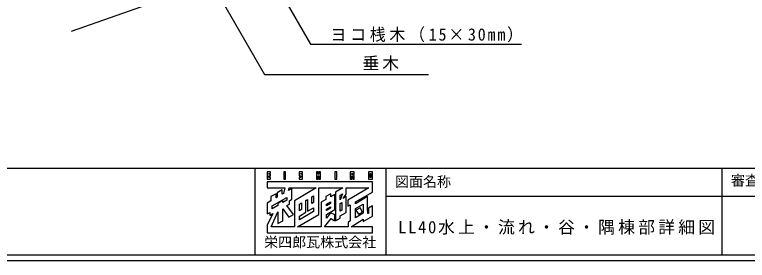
# Model space of a CAD drawing. Units: millimetres, scale not verified. Extents: x -2807 to 8, y -1606 to 2357.
# Drawn here: x -1388 to -473, y -1606 to -1299 of the extents above; entities that cross this region are included whole.
import ezdxf
from ezdxf.enums import TextEntityAlignment as Align

# ---------------------------------------------------------------- set-up
doc = ezdxf.new("R2010")
doc.units = ezdxf.units.MM
doc.header["$LTSCALE"] = 7
for name, color, linetype in [('3-0', 7, 'Continuous'), ('3-A', 7, 'Continuous'), ('3-C', 7, 'Continuous'), ('3-D', 7, 'Continuous')]:
    doc.layers.add(name, color=color, linetype=linetype)
doc.styles.add('ＭＳ ゴシック', font='')
doc.styles.get('ＭＳ ゴシック').set_extended_font_data('MS Gothic')

msp = doc.modelspace()

# ---------------------------------------------------------------- linework, layer by layer
at = {"layer": '3-0', "color": 4}
for p, q in [((-2786.582, -1490.632), (-14.582, -1490.632)), ((-1087.462, -1598.936), (-1087.462, -1490.632)), ((-924.27, -1490.632), (-924.27, -1598.936)), ((-504.582, -1490.632), (-504.582, -1598.936)), ((-924.27, -1525.645), (-14.582, -1525.645))]:
    msp.add_line(p, q, dxfattribs=at)
at = {"layer": '3-0'}
for p, q in [((-965.578, -1498.612), (-966.596, -1498.612)), ((-965.578, -1497.501), (-965.578, -1498.612)), ((-942.797, -1497.501), (-942.797, -1502.502)), ((-942.797, -1502.502), (-943.909, -1502.502)), ((-1053.46, -1523.296), (-1053.46, -1518.059)), ((-1050.218, -1515.559), (-1052.064, -1522.535)), ((-1007.713, -1548.526), (-1007.713, -1515.559)), ((-973.913, -1523.245), (-973.913, -1515.466)), ((-1061.146, -1522.66), (-1067.721, -1526.301)), ((-1061.146, -1527.842), (-1061.146, -1522.66)), ((-1059.756, -1526.95), (-1061.146, -1527.842)), ((-1052.064, -1522.535), (-1053.46, -1523.296)), ((-1016.603, -1534.922), (-1016.603, -1526.579)), ((-993.081, -1522.846), (-998.916, -1526.209)), ((-993.081, -1526.631), (-993.081, -1522.846)), ((-988.08, -1523.801), (-993.081, -1526.631)), ((-978.423, -1522.656), (-981.413, -1530.203)), ((-981.413, -1524.429), (-978.423, -1522.656)), ((-981.413, -1530.203), (-981.413, -1524.429)), ((-977.412, -1528.493), (-973.913, -1523.245)), ((-973.913, -1526.394), (-977.412, -1528.493)), ((-1052.904, -1531.154), (-1059.201, -1534.875)), ((-1059.201, -1534.875), (-1059.201, -1537.435)), ((-1047.996, -1530.747), (-1052.904, -1533.73)), ((-1052.904, -1533.73), (-1052.904, -1531.154)), ((-1032.161, -1544.095), (-1032.161, -1535.654)), ((-1022.066, -1529.82), (-1021.881, -1544.544)), ((-1014.38, -1533.71), (-1016.603, -1534.922)), ((-993.451, -1534.728), (-998.267, -1537.676)), ((-998.267, -1537.676), (-998.267, -1535.839)), ((-981.321, -1544.364), (-981.321, -1535.006)), ((-971.505, -1530.653), (-971.505, -1538.432)), ((-952.521, -1535.771), (-952.521, -1546.859)), ((-1059.201, -1537.435), (-1065.961, -1541.411)), ((-1065.961, -1541.411), (-1065.961, -1537.691)), ((-1029.568, -1542.6), (-1032.161, -1544.095)), ((-1014.38, -1544.729), (-1032.161, -1555.248)), ((-1032.161, -1550.656), (-1024.29, -1545.933)), ((-993.451, -1540.933), (-998.267, -1543.822)), ((-998.267, -1543.822), (-998.267, -1542.044)), ((-979.099, -1543.194), (-981.321, -1544.364)), ((-958.355, -1548.341), (-953.447, -1545.562)), ((-1065.221, -1547.322), (-1072.443, -1562.139)), ((-1068.554, -1549.637), (-1065.221, -1547.322)), ((-1034.576, -1564.083), (-1007.713, -1548.526)), ((-1032.161, -1555.248), (-1032.161, -1550.656)), ((-1000.612, -1564.083), (-992.618, -1553.527)), ((-993.401, -1546.42), (-998.267, -1553.123)), ((-998.267, -1553.123), (-998.267, -1548.526)), ((-988.08, -1549.174), (-993.401, -1546.42)), ((-992.618, -1553.527), (-988.174, -1556.398)), ((-988.08, -1556.398), (-988.08, -1549.174)), ((-952.521, -1546.859), (-962.054, -1552.79)), ((-1058.923, -1560.101), (-1052.626, -1556.398)), ((-1004.842, -1564.083), (-1034.576, -1564.083)), ((-971.413, -1564.083), (-1000.612, -1564.083)), ((-941.037, -1564.083), (-967.637, -1564.083)), ((-2793.581, -1605.936), (-7.582, -1605.936))]:
    msp.add_line(p, q, dxfattribs=at)
at = {"layer": '3-0', "color": 2}
msp.add_line((-2786.582, -1598.936), (-14.582, -1598.936), dxfattribs=at)
at = {"layer": '3-0'}
for points in [[(-1072.443, -1495.464), (-1072.443, -1504.447), (-1068.183, -1504.447), (-1068.183, -1502.502), (-1070.406, -1502.502), (-1070.406, -1500.372), (-1068.183, -1500.372), (-1068.183, -1498.427), (-1070.406, -1498.427), (-1070.406, -1497.501), (-1068.183, -1497.501), (-1068.183, -1495.464)], [(-1051.607, -1495.464), (-1051.607, -1504.447), (-1049.478, -1504.447), (-1049.478, -1495.464)], [(-1032.346, -1495.464), (-1032.346, -1500.372), (-1030.216, -1500.372), (-1030.216, -1502.502), (-1032.346, -1502.502), (-1032.346, -1504.447), (-1028.178, -1504.447), (-1028.178, -1498.427), (-1030.216, -1498.427), (-1030.216, -1497.501), (-1028.178, -1497.501), (-1028.178, -1495.464)], [(-1010.862, -1495.464), (-1010.862, -1504.447), (-1008.825, -1504.447), (-1008.825, -1500.372), (-1007.713, -1500.372), (-1007.713, -1504.447), (-1005.676, -1504.447), (-1005.676, -1495.464), (-1007.713, -1495.464), (-1007.713, -1498.335), (-1008.825, -1498.335), (-1008.825, -1495.464)], [(-987.71, -1495.464), (-987.71, -1504.447), (-985.581, -1504.447), (-985.581, -1495.464)], [(-968.726, -1495.464), (-968.726, -1504.447), (-966.596, -1504.447), (-966.596, -1500.372), (-965.578, -1500.372), (-965.578, -1504.447), (-963.541, -1504.447), (-963.541, -1500.372), (-964.559, -1499.353), (-963.541, -1498.335), (-963.541, -1495.464)], [(-945.946, -1495.464), (-945.946, -1504.447), (-941.037, -1504.447), (-941.037, -1495.464)]]:
    msp.add_lwpolyline(points, close=True, dxfattribs=at)
for points in [[(-966.596, -1498.612), (-966.596, -1497.501), (-965.578, -1497.501)], [(-943.909, -1502.502), (-943.909, -1497.501), (-942.797, -1497.501)], [(-1072.443, -1508.057), (-1072.443, -1515.559), (-1050.218, -1515.559)], [(-961.967, -1532.969), (-941.037, -1520.652), (-941.037, -1508.057), (-1072.443, -1508.057)], [(-1053.46, -1518.059), (-1059.756, -1521.671), (-1059.756, -1526.95)], [(-1041.698, -1529.727), (-1041.698, -1516.367), (-1045.537, -1518.543), (-1044.708, -1515.559), (-1011.14, -1515.559)], [(-1011.14, -1515.559), (-1038.364, -1531.487), (-1038.364, -1564.083)], [(-1007.713, -1515.559), (-977.769, -1515.559), (-986.876, -1520.93)], [(-973.913, -1515.466), (-945.405, -1515.466), (-971.505, -1530.653)], [(-1067.721, -1526.301), (-1067.721, -1531.672), (-1072.443, -1534.451), (-1072.443, -1547.878)], [(-1065.961, -1537.691), (-1047.996, -1527.266), (-1047.996, -1530.747)], [(-1016.603, -1526.579), (-1014.38, -1525.226), (-1014.38, -1533.71)], [(-998.916, -1526.209), (-998.916, -1530.005), (-1004.842, -1533.339), (-1004.842, -1564.083)], [(-998.267, -1548.526), (-988.08, -1542.6), (-988.08, -1523.801)], [(-986.876, -1520.93), (-986.876, -1556.398), (-981.321, -1553.156), (-981.321, -1550.471), (-973.913, -1546.303), (-973.913, -1526.394)], [(-947.057, -1526.116), (-961.967, -1535.211), (-961.967, -1532.969)], [(-952.428, -1557.416), (-941.037, -1550.841), (-941.037, -1537.877), (-945.761, -1540.654), (-945.761, -1546.951), (-946.039, -1547.229), (-946.78, -1547.6), (-946.964, -1540.284), (-947.057, -1526.116)], [(-1047.625, -1537.599), (-1044.384, -1535.654), (-1044.384, -1531.394), (-1041.698, -1529.727)], [(-1032.161, -1535.654), (-1029.568, -1534.058), (-1029.568, -1542.6)], [(-1024.29, -1545.933), (-1024.29, -1531.09), (-1022.066, -1529.82)], [(-998.267, -1535.839), (-993.451, -1532.912), (-993.451, -1534.728)], [(-981.321, -1535.006), (-979.099, -1533.653), (-979.099, -1543.194)], [(-971.505, -1538.432), (-968.542, -1536.712), (-968.542, -1556.768)], [(-962.054, -1552.79), (-961.965, -1541.184), (-952.521, -1535.771)], [(-1072.443, -1547.878), (-1069.109, -1545.973), (-1069.109, -1549.915), (-1068.554, -1549.637)], [(-1038.364, -1564.083), (-1067.543, -1564.083), (-1058.923, -1545.215), (-1058.923, -1560.101)], [(-1052.626, -1556.398), (-1052.626, -1541.716), (-1045.248, -1552.134), (-1039.605, -1548.808), (-1047.625, -1537.599)], [(-1021.881, -1544.544), (-1021.881, -1544.636), (-1014.473, -1540.377), (-1014.38, -1540.469), (-1014.38, -1544.729)], [(-998.267, -1542.044), (-993.451, -1539.116), (-993.451, -1540.933)], [(-953.447, -1545.562), (-956.389, -1540.438), (-961.522, -1543.404), (-958.355, -1548.341)], [(-967.637, -1564.083), (-952.428, -1554.333), (-952.428, -1557.416)], [(-1072.443, -1562.139), (-1072.443, -1571.492), (-941.037, -1571.492), (-941.037, -1564.083)], [(-968.542, -1556.768), (-971.413, -1558.527), (-971.413, -1564.083)]]:
    msp.add_lwpolyline(points, dxfattribs=at)
at = {"layer": '3-A'}
for p, q in [((-1138.489, -1127.701), (-1018.318, -1335.844)), ((-1018.318, -1335.844), (-754.844, -1335.844))]:
    msp.add_line(p, q, dxfattribs=at)
msp.add_lwpolyline([(-1159.963, -1227.551), (-1075.5, -1373.846), (-870.885, -1373.846)], dxfattribs=at)
at = {"layer": '3-D', "color": 4}
msp.add_line((-1316.76, -1319.771), (-689.417, -1098.055), dxfattribs=at)

# ---------------------------------------------------------------- texts
at = {"layer": '3-0', "color": 2, "style": 'ＭＳ ゴシック'}
for s, p in [('図面名称', (-912.796, -1517.92)), ('審査', (-493.256, -1516.373))]:
    msp.add_text(s, height=12.83, dxfattribs=at).set_placement(p, align=Align.BOTTOM_LEFT)
at = {"layer": '3-0', "style": 'ＭＳ ゴシック'}
msp.add_text('栄四郎瓦株式会社', height=12.83, dxfattribs=at).set_placement((-1076.195, -1593.486), align=Align.BOTTOM_LEFT)
at = {"layer": '3-C', "color": 2, "char_height": 15.4, "attachment_point": 7, "style": 'ＭＳ ゴシック'}
for s, insert in [('\\T1.23;\\W0.95;ヨコ桟木（15×30mm）', (-993.381, -1333.527)), ('\\T1.17;垂木', (-953.274, -1369.07))]:
    msp.add_mtext(s, dxfattribs=dict(at, insert=insert))
at = {"layer": '3-D', "color": 2, "insert": (-908.97, -1573.823), "char_height": 15.4, "attachment_point": 7, "style": 'ＭＳ ゴシック'}
msp.add_mtext('\\T1.19;LL40水上・流れ・谷・隅棟部詳細図', dxfattribs=at)

doc.saveas('drawing.dxf')
